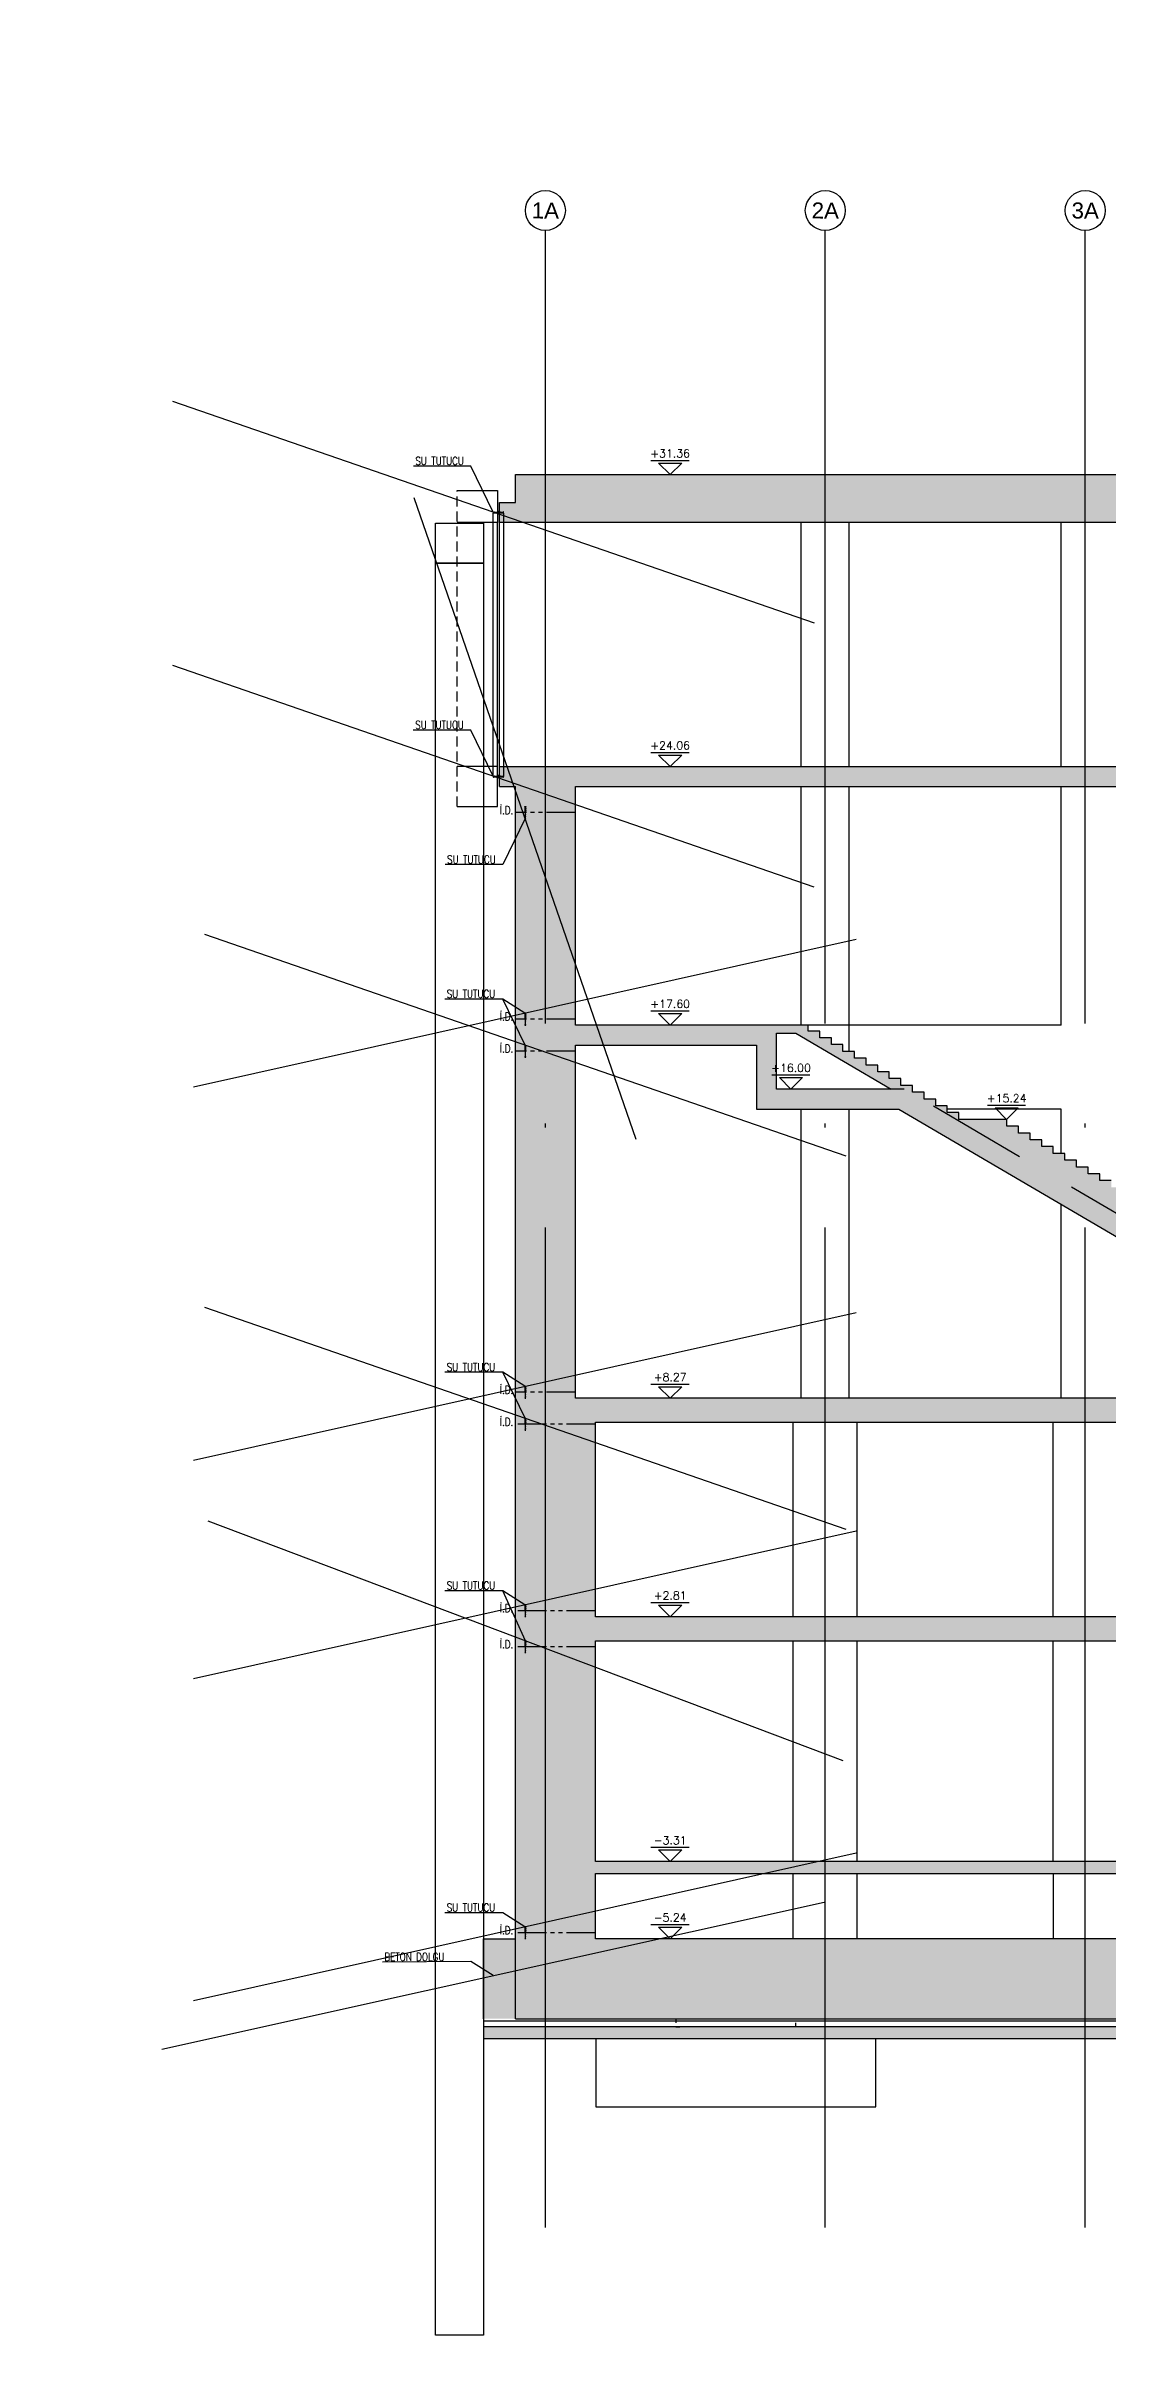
# Model space of a CAD drawing. Header units: millimetres. Extents: x 400408 to 401363, y 4543987 to 4544157.
# Drawn here: x 401130.3 to 401156.8, y 4544014.8 to 4544072 of the extents above; entities that cross this region are included whole.
import ezdxf
from ezdxf.enums import TextEntityAlignment as Align

# ---------------------------------------------------------------- set-up
doc = ezdxf.new("R2010")
doc.units = ezdxf.units.MM
for name, pattern in [('ACAD_ISO05W100', [33, 24, -3, 0, -3, 0, -3]), ('AKS', [3, 2.5, -0.25, 0, -0.25]), ('CIZGI', [0.4, 0.25, -0.15]), ('CONTINU', [0]), ('Dot', [4, 0, -4]), ('HIDDEN', [0.375, 0.25, -0.125]), ('UUC-ST-KAL-I05-101-U-000$0$ACAD_ISO05W100', [33, 24, -3, 0, -3, 0, -3])]:
    doc.linetypes.add(name, pattern=pattern)
for name, color, linetype in [('aks prota', 2, 'AKS'), ('caks prota', 4, 'Continuous'), ('görünüş prota', 4, 'Continuous'), ('inşaat derzi prota', 11, 'Continuous'), ('kesik prota', 2, 'CIZGI'), ('kesit prota', 1, 'Continuous'), ('kesit tarama prota', 252, 'Continuous'), ('kolon tarama prota', 252, 'Continuous'), ('kot prota', 4, 'Continuous'), ('not yazısı prota', 6, 'Continuous'), ('not çizgisi prota', 4, 'Continuous'), ('PRT-CST-rc_level', 6, 'Continuous'), ('PRT-CST-rc_levermark', 4, 'Continuous'), ('st_s_su tutucu', 2, 'Continuous'), ('st_s_ölçü', 4, 'Continuous'), ('taks prota', 7, 'Continuous'), ('UUC-ST-KAL-I05-101-U-000$0$st_s_su tutucu', 2, 'Continuous'), ('ölçü prota', 4, 'Continuous')]:
    doc.layers.add(name, color=color, linetype=linetype)
doc.layers.add('PRT-KD-kazik', color=172, linetype='Continuous', lineweight=25)
doc.styles.add('OLCU', font='romanstw.shx')
doc.styles.add('TAKS', font='Arial Unicode.ttf')
doc.styles.add('TSIMPLEX', font='romanstw.shx')
doc.dimstyles.new('1-50', dxfattribs={"dimtxt": 10, "dimasz": 4, "dimexe": 4, "dimexo": 8, "dimgap": 4, "dimtad": 1, "dimdec": 1, "dimrnd": 0.05, "dimzin": 9, "dimdsep": 46, "dimtxsty": 'OLCU', "dimblk1": 'OBLIQUE', "dimblk2": 'OBLIQUE', "dimsah": 1, "dimcen": 2, "dimdle": 4, "dimclrd": 4, "dimclre": 4, "dimclrt": 3, "dimadec": 1, "dimazin": 0, "dimtfac": 1, "dimtdec": 1, "dimtix": 1, "dimtmove": 2, "dimatfit": 3, "dimldrblk": 'OBLIQUE', "dimfxl": 1, "dimtvp": 1, "dimtolj": 1, "dimtzin": 1, "dimarcsym": 0})

# ---------------------------------------------------------------- blocks, each defined once
blk = doc.blocks.new('KOTK5')
at = {"layer": 'PRT-CST-rc_levermark'}
blk.add_line((217, 160), (-213, 160), dxfattribs=at)
blk.add_lwpolyline([(130, 130), (-130, 130), (0, 0)], close=True, dxfattribs=at)
at = {"layer": 'PRT-CST-rc_level', "style": 'OLCU'}
blk.add_attdef('000.00', text='', height=90, dxfattribs=at).set_placement((0, 193), align=Align.CENTER)
blk = doc.blocks.new('_Oblique')
at = {"layer": 'st_s_ölçü', "lineweight": -2}
blk.add_line((-0.5, -0.5), (0.5, 0.5), dxfattribs=at)
blk = doc.blocks.new('D')
at = {"layer": 'st_s_su tutucu', "linetype": 'CONTINU', "ltscale": 0.2}
for p, q in [((-39988, 52508), (-39993, 52508)), ((-39993, 52508), (-39993, 52507)), ((-39993, 52507), (-39991, 52506)), ((-39993, 52449), (-39991, 52450)), ((-39993, 52448), (-39993, 52449)), ((-39988, 52448), (-39993, 52448)), ((-39991, 52499), (-39992, 52499)), ((-39992, 52499), (-39992, 52498)), ((-39992, 52498), (-39991, 52498)), ((-39991, 52489), (-39992, 52489)), ((-39992, 52489), (-39992, 52488)), ((-39992, 52488), (-39991, 52488)), ((-39991, 52479), (-39992, 52479)), ((-39992, 52479), (-39992, 52478)), ((-39992, 52478), (-39991, 52478)), ((-39992, 52468), (-39992, 52469)), ((-39992, 52469), (-39991, 52469)), ((-39991, 52468), (-39992, 52468)), ((-39992, 52458), (-39992, 52459)), ((-39992, 52459), (-39991, 52459)), ((-39991, 52458), (-39992, 52458)), ((-39991, 52506), (-39991, 52499)), ((-39991, 52498), (-39991, 52489)), ((-39991, 52488), (-39991, 52479)), ((-39991, 52469), (-39991, 52478)), ((-39991, 52459), (-39991, 52468)), ((-39991, 52450), (-39991, 52458)), ((-39990, 52506), (-39988, 52507)), ((-39990, 52499), (-39990, 52506)), ((-39989, 52499), (-39990, 52499)), ((-39990, 52489), (-39990, 52498)), ((-39990, 52498), (-39989, 52498)), ((-39989, 52489), (-39990, 52489)), ((-39990, 52479), (-39990, 52488)), ((-39990, 52488), (-39989, 52488)), ((-39989, 52479), (-39990, 52479)), ((-39990, 52478), (-39989, 52478)), ((-39990, 52478), (-39990, 52469)), ((-39990, 52469), (-39989, 52469)), ((-39989, 52468), (-39990, 52468)), ((-39990, 52468), (-39990, 52459)), ((-39990, 52459), (-39989, 52459)), ((-39989, 52458), (-39990, 52458)), ((-39990, 52458), (-39990, 52450)), ((-39990, 52450), (-39988, 52449)), ((-39989, 52498), (-39989, 52499)), ((-39989, 52488), (-39989, 52489)), ((-39989, 52478), (-39989, 52479)), ((-39989, 52469), (-39989, 52468)), ((-39989, 52459), (-39989, 52458)), ((-39988, 52507), (-39988, 52508)), ((-39988, 52449), (-39988, 52448))]:
    blk.add_line(p, q, dxfattribs=at)

msp = doc.modelspace()

# ---------------------------------------------------------------- hatches: boundary and pattern name
at = {"layer": 'kesit tarama prota'}
h = msp.add_hatch(color=256, dxfattribs=at)
h.dxf.hatch_style = 1
h.paths.add_polyline_path([(401142.022, 4544061.297), (401142.022, 4544060.597), (401141.622, 4544060.597), (401141.622, 4544060.097), (401200.091, 4544060.097), (401200.091, 4544061.297)])
h = msp.add_hatch(color=256, dxfattribs=at)
h.dxf.hatch_style = 1
h.paths.add_polyline_path([(401144.022, 4544037.607), (401158.422, 4544037.607), (401158.422, 4544038.207), (401143.522, 4544038.207), (401143.522, 4544047.037), (401148.055, 4544047.037), (401148.055, 4544045.437), (401151.611, 4544045.437), (401163.945, 4544038.207), (401160.622, 4544038.207), (401160.622, 4544037.607), (401162.672, 4544037.607), (401162.672, 4544037.205), (401165.119, 4544037.206), (401165.119, 4544038.207), (401164.933, 4544038.207), (401163.053, 4544039.31), (401163.053, 4544040.217), (401163.908, 4544040.217), (401166.775, 4544038.536), (401166.775, 4544038.206), (401166.64, 4544038.206), (401166.64, 4544037.707), (401178.695, 4544030.747), (401182.768, 4544030.747), (401182.768, 4544032.147), (401184.622, 4544032.147), (401184.622, 4544032.747), (401179.133, 4544032.747), (401179.133, 4544032.547), (401178.833, 4544032.547), (401178.833, 4544032.937), (401178.543, 4544032.937), (401178.543, 4544033.107), (401178.253, 4544033.107), (401178.253, 4544033.277), (401177.963, 4544033.277), (401177.963, 4544033.447), (401177.673, 4544033.447), (401177.673, 4544033.617), (401177.383, 4544033.617), (401177.383, 4544033.787), (401177.093, 4544033.787), (401177.093, 4544033.957), (401176.803, 4544033.957), (401176.803, 4544034.127), (401176.513, 4544034.127), (401176.513, 4544034.297), (401176.223, 4544034.297), (401176.223, 4544034.467), (401175.933, 4544034.467), (401175.933, 4544034.637), (401175.643, 4544034.637), (401175.643, 4544034.807), (401175.353, 4544034.807), (401175.353, 4544034.977), (401175.063, 4544034.977), (401175.063, 4544035.147), (401174.773, 4544035.147), (401174.773, 4544035.317), (401173.573, 4544035.317), (401173.573, 4544035.487), (401173.283, 4544035.487), (401173.283, 4544035.657), (401172.993, 4544035.657), (401172.993, 4544035.827), (401172.703, 4544035.827), (401172.703, 4544035.997), (401172.413, 4544035.997), (401172.413, 4544036.167), (401172.123, 4544036.167), (401172.123, 4544036.337), (401171.833, 4544036.337), (401171.833, 4544036.507), (401171.543, 4544036.507), (401171.543, 4544036.677), (401171.253, 4544036.677), (401171.253, 4544036.847), (401170.963, 4544036.847), (401170.963, 4544037.017), (401170.673, 4544037.017), (401170.673, 4544037.187), (401170.383, 4544037.187), (401170.383, 4544037.357), (401170.093, 4544037.357), (401170.093, 4544037.527), (401169.803, 4544037.527), (401169.803, 4544037.697), (401169.513, 4544037.697), (401169.513, 4544037.867), (401168.313, 4544037.867), (401168.313, 4544038.037), (401168.023, 4544038.037), (401168.023, 4544038.207), (401167.733, 4544038.207), (401167.733, 4544038.377), (401167.443, 4544038.377), (401167.443, 4544038.547), (401167.153, 4544038.547), (401167.153, 4544038.717), (401166.863, 4544038.717), (401166.863, 4544038.887), (401166.573, 4544038.887), (401166.573, 4544039.057), (401166.283, 4544039.057), (401166.283, 4544039.227), (401165.993, 4544039.227), (401165.993, 4544039.397), (401165.703, 4544039.397), (401165.703, 4544039.567), (401165.413, 4544039.567), (401165.413, 4544039.737), (401165.123, 4544039.737), (401165.123, 4544039.907), (401164.833, 4544039.907), (401164.833, 4544040.077), (401164.543, 4544040.077), (401164.543, 4544040.247), (401164.253, 4544040.247), (401164.253, 4544040.417), (401163.053, 4544040.417), (401163.053, 4544040.587), (401162.763, 4544040.587), (401162.763, 4544040.757), (401162.473, 4544040.757), (401162.473, 4544040.927), (401162.183, 4544040.927), (401162.183, 4544041.097), (401161.893, 4544041.097), (401161.893, 4544041.267), (401161.603, 4544041.267), (401161.603, 4544041.437), (401161.313, 4544041.437), (401161.313, 4544041.607), (401161.023, 4544041.607), (401161.023, 4544041.777), (401160.733, 4544041.777), (401160.733, 4544041.947), (401160.443, 4544041.947), (401160.443, 4544042.117), (401160.153, 4544042.117), (401160.153, 4544042.287), (401159.863, 4544042.287), (401159.863, 4544042.457), (401159.573, 4544042.457), (401159.573, 4544042.627), (401159.283, 4544042.627), (401159.283, 4544042.797), (401158.083, 4544042.797), (401158.083, 4544042.967), (401157.793, 4544042.967), (401157.793, 4544043.137), (401157.503, 4544043.137), (401157.503, 4544043.307), (401157.213, 4544043.307), (401157.213, 4544043.477), (401156.923, 4544043.477), (401156.923, 4544043.647), (401156.633, 4544043.647), (401156.633, 4544043.817), (401156.343, 4544043.817), (401156.343, 4544043.987), (401156.053, 4544043.987), (401156.053, 4544044.157), (401155.763, 4544044.157), (401155.763, 4544044.327), (401155.473, 4544044.327), (401155.473, 4544044.497), (401155.183, 4544044.497), (401155.183, 4544044.667), (401154.893, 4544044.667), (401154.893, 4544044.837), (401154.603, 4544044.837), (401154.603, 4544045.007), (401154.313, 4544045.007), (401154.313, 4544045.177), (401153.113, 4544045.177), (401153.113, 4544045.347), (401152.823, 4544045.347), (401152.823, 4544045.517), (401152.533, 4544045.517), (401152.533, 4544045.687), (401152.243, 4544045.687), (401152.243, 4544045.857), (401151.953, 4544045.857), (401151.953, 4544046.027), (401151.663, 4544046.027), (401151.663, 4544046.197), (401151.373, 4544046.197), (401151.373, 4544046.367), (401151.083, 4544046.367), (401151.083, 4544046.537), (401150.793, 4544046.537), (401150.793, 4544046.707), (401150.503, 4544046.707), (401150.503, 4544046.877), (401150.213, 4544046.877), (401150.213, 4544047.047), (401149.923, 4544047.047), (401149.923, 4544047.217), (401149.633, 4544047.217), (401149.633, 4544047.387), (401149.343, 4544047.387), (401149.343, 4544047.537), (401143.522, 4544047.537), (401143.522, 4544053.497), (401158.422, 4544053.497), (401158.422, 4544053.997), (401141.622, 4544053.997), (401141.622, 4544053.497), (401142.022, 4544053.497), (401142.022, 4544022.697), (401157.922, 4544022.697), (401157.922, 4544024.697), (401144.022, 4544024.697), (401144.022, 4544026.327), (401176.364, 4544026.327), (401176.364, 4544024.697), (401176.864, 4544024.697), (401176.864, 4544026.635), (401174.968, 4544027.73), (401174.968, 4544028.487), (401175.823, 4544028.487), (401179.058, 4544026.591), (401179.058, 4544024.697), (401179.358, 4544024.697), (401179.358, 4544026.227), (401179.853, 4544026.227), (401179.853, 4544026.427), (401182.164, 4544026.427), (401182.164, 4544024.697), (401179.422, 4544024.697), (401179.422, 4544022.697), (401184.122, 4544022.697), (401184.122, 4544024.697), (401182.464, 4544024.697), (401182.464, 4544026.327), (401200.091, 4544026.327), (401200.091, 4544026.627), (401179.653, 4544026.627), (401179.653, 4544026.427), (401179.358, 4544026.427), (401179.358, 4544026.817), (401179.068, 4544026.817), (401179.068, 4544026.987), (401178.778, 4544026.987), (401178.778, 4544027.157), (401178.488, 4544027.157), (401178.488, 4544027.327), (401178.198, 4544027.327), (401178.198, 4544027.497), (401177.908, 4544027.497), (401177.908, 4544027.667), (401177.618, 4544027.667), (401177.618, 4544027.837), (401177.328, 4544027.837), (401177.328, 4544028.007), (401177.038, 4544028.007), (401177.038, 4544028.177), (401176.748, 4544028.177), (401176.748, 4544028.347), (401176.458, 4544028.347), (401176.458, 4544028.517), (401176.168, 4544028.517), (401176.168, 4544028.687), (401174.968, 4544028.687), (401174.968, 4544028.857), (401174.678, 4544028.857), (401174.678, 4544029.027), (401174.388, 4544029.027), (401174.388, 4544029.197), (401174.098, 4544029.197), (401174.098, 4544029.367), (401173.808, 4544029.367), (401173.808, 4544029.537), (401173.518, 4544029.537), (401173.518, 4544029.707), (401173.228, 4544029.707), (401173.228, 4544029.877), (401172.938, 4544029.877), (401172.938, 4544030.047), (401172.648, 4544030.047), (401172.648, 4544030.217), (401172.358, 4544030.217), (401172.358, 4544030.387), (401172.068, 4544030.387), (401172.068, 4544030.557), (401171.778, 4544030.557), (401171.778, 4544030.727), (401170.578, 4544030.727), (401170.578, 4544030.897), (401170.288, 4544030.897), (401170.288, 4544031.067), (401169.998, 4544031.067), (401169.998, 4544031.237), (401169.708, 4544031.237), (401169.708, 4544031.407), (401169.418, 4544031.407), (401169.418, 4544031.577), (401169.128, 4544031.577), (401169.128, 4544031.747), (401168.838, 4544031.747), (401168.838, 4544031.917), (401168.548, 4544031.917), (401168.548, 4544032.087), (401168.258, 4544032.087), (401168.258, 4544032.257), (401167.968, 4544032.257), (401167.968, 4544032.427), (401167.678, 4544032.427), (401167.678, 4544032.597), (401167.388, 4544032.597), (401167.388, 4544032.747), (401160.622, 4544032.747), (401160.622, 4544032.147), (401164.421, 4544032.147), (401164.421, 4544030.747), (401168.741, 4544030.747), (401175.877, 4544026.627), (401144.022, 4544026.627), (401144.022, 4544032.147), (401158.422, 4544032.147), (401158.422, 4544032.747), (401144.022, 4544032.747)])
h.paths.add_polyline_path([(401148.555, 4544045.937), (401148.555, 4544047.337), (401149.032, 4544047.337), (401151.421, 4544045.937)], flags=16)
h.paths.add_polyline_path([(401158.083, 4544042.223), (401158.083, 4544042.597), (401158.938, 4544042.597), (401162.753, 4544040.361), (401162.753, 4544039.485)], flags=16)
h.paths.add_polyline_path([(401165.021, 4544032.547), (401167.077, 4544032.547), (401168.875, 4544031.493), (401168.875, 4544031.247), (401165.021, 4544031.247)], flags=16)
h.paths.add_polyline_path([(401168.303, 4544037.325), (401168.303, 4544037.667), (401169.168, 4544037.667), (401173.273, 4544035.261), (401173.273, 4544034.455)], flags=16)
h.paths.add_polyline_path([(401170.578, 4544030.527), (401171.433, 4544030.527), (401174.668, 4544028.631), (401174.668, 4544027.903), (401170.578, 4544030.264)], flags=16)
h.paths.add_polyline_path([(401173.573, 4544035.117), (401174.428, 4544035.117), (401178.533, 4544032.711), (401178.533, 4544031.418), (401173.573, 4544034.282)], flags=16)
h.paths.add_polyline_path([(401178.833, 4544032.347), (401179.333, 4544032.347), (401179.333, 4544032.547), (401182.168, 4544032.547), (401182.168, 4544031.247), (401178.833, 4544031.247)], flags=16)
h = msp.add_hatch(color=256, dxfattribs=at)
h.dxf.hatch_style = 1
h.paths.add_polyline_path([(401142.022, 4544024.697), (401141.222, 4544024.697), (401141.222, 4544022.697), (401142.022, 4544022.697)])
h = msp.add_hatch(dxfattribs=at)
h.set_pattern_fill('AR-CONC', color=253, scale=0.001)
h.set_pattern_definition([(50, (401021.49038, 4544181.43771), (0.18218467, -0.01593909), [0.01905, -0.20955]), (355, (401021.49038, 4544181.43771), (-0.03524342, 0.19105685), [0.01524, -0.16764058]), (100.451445, (401021.50556, 4544181.43638), (0.14694125, 0.17511775), [0.01619001, -0.17809024]), (46.1842, (401021.49038, 4544181.4885), (0.27107904, -0.04204233), [0.028575, -0.314325]), (96.63556, (401021.51297, 4544181.485), (0.23740413, 0.24742612), [0.02428502, -0.2671356]), (351.18415, (401021.49038, 4544181.4885), (0.23740413, 0.24742612), [0.02285997, -0.25145973]), (21, (401021.51578, 4544181.47581), (0.15161439, -0.1022652), [0.01905, -0.20955]), (326, (401021.51578, 4544181.47581), (0.06180203, 0.18418797), [0.01524, -0.16764]), (71.451445, (401021.52841, 4544181.46729), (0.21341642, 0.08192277), [0.01619001, -0.17808994]), (37.5, (401021.49038, 4544181.43771), (0.003088603, 0.084555039), [0, -0.165608, 0, -0.17018, 0, -0.168275]), (7.5, (401021.49038, 4544181.43771), (0.066819663, 0.100180575), [0, -0.097028, 0, -0.161798, 0, -0.064135]), (327.5, (401021.433736, 4544181.43771), (0.135590595, -0.005728744), [0, -0.0635, 0, -0.19812, 0, -0.26289]), (317.5, (401021.40834, 4544181.43771), (0.14812918, 0.02542649), [0, -0.08255, 0, -0.131572, 0, -0.18669])])
h.paths.add_polyline_path([(401189.214, 4544022.497), (401141.222, 4544022.497), (401141.222, 4544022.197), (401188.914, 4544022.197), (401188.914, 4544021.647), (401200.091, 4544021.647), (401200.091, 4544021.947), (401189.214, 4544021.947)])

# ---------------------------------------------------------------- linework, layer by layer
at = {"layer": 'aks prota', "ltscale": 10}
for p, q in [((401142.772, 4544017.475), (401142.772, 4544067.398)), ((401149.772, 4544017.475), (401149.772, 4544067.398)), ((401156.272, 4544017.475), (401156.272, 4544067.398))]:
    msp.add_line(p, q, dxfattribs=at)
at = {"layer": 'caks prota', "ltscale": 0.05}
for centre in [(401142.772, 4544067.898), (401149.772, 4544067.898), (401156.272, 4544067.898)]:
    msp.add_circle(centre, 0.5, dxfattribs=at)
at = {"layer": 'görünüş prota'}
for p, q in [((401149.172, 4544053.997), (401149.172, 4544060.097)), ((401150.372, 4544053.997), (401150.372, 4544060.097)), ((401155.672, 4544053.997), (401155.672, 4544060.097)), ((401149.172, 4544047.537), (401149.172, 4544053.497)), ((401150.372, 4544046.877), (401150.372, 4544053.497)), ((401155.672, 4544047.537), (401155.672, 4544053.497)), ((401149.172, 4544038.207), (401149.172, 4544045.437)), ((401150.372, 4544038.207), (401150.372, 4544045.437)), ((401155.672, 4544038.207), (401155.672, 4544043.057)), ((401148.972, 4544032.747), (401148.972, 4544037.607)), ((401150.572, 4544032.747), (401150.572, 4544037.607)), ((401155.472, 4544032.747), (401155.472, 4544037.607)), ((401148.972, 4544026.627), (401148.972, 4544032.147)), ((401150.572, 4544026.627), (401150.572, 4544032.147)), ((401155.472, 4544026.627), (401155.472, 4544032.147)), ((401148.972, 4544024.697), (401148.972, 4544026.327)), ((401150.572, 4544024.697), (401150.572, 4544026.327)), ((401155.472, 4544026.327), (401155.472, 4544024.697))]:
    msp.add_line(p, q, dxfattribs=at)
for points in [[(401141.622, 4544053.997), (401141.622, 4544060.097)], [(401155.672, 4544047.537), (401149.343, 4544047.537)], [(401155.672, 4544044.327), (401155.672, 4544045.437), (401152.823, 4544045.437)], [(401200.091, 4544021.947), (401189.214, 4544021.947), (401189.214, 4544022.497), (401141.222, 4544022.497)], [(401200.091, 4544021.647), (401188.914, 4544021.647), (401188.914, 4544022.197), (401141.222, 4544022.197)], [(401144.038, 4544022.197), (401144.038, 4544020.497), (401151.038, 4544020.497), (401151.038, 4544022.197)]]:
    msp.add_lwpolyline(points, dxfattribs=at)
at = {"layer": 'görünüş prota', "color": 4, "linetype": 'Dot'}
msp.add_lwpolyline([(401146.038, 4544022.697), (401146.038, 4544022.497), (401149.038, 4544022.497), (401149.038, 4544022.697)], dxfattribs=at)
at = {"layer": 'inşaat derzi prota', "linetype": 'ACAD_ISO05W100', "ltscale": 0.03}
for points in [[(401143.522, 4544052.847), (401142.022, 4544052.847)], [(401143.522, 4544047.687), (401142.022, 4544047.687)], [(401143.522, 4544046.887), (401142.022, 4544046.887)], [(401143.522, 4544038.357), (401142.022, 4544038.357)], [(401144.022, 4544037.557), (401142.022, 4544037.557)], [(401144.022, 4544032.897), (401142.022, 4544032.897)], [(401144.022, 4544031.997), (401142.022, 4544031.997)], [(401144.022, 4544024.847), (401142.022, 4544024.847)]]:
    msp.add_lwpolyline(points, dxfattribs=at)
at = {"layer": 'kesik prota', "ltscale": 10}
msp.add_lwpolyline([(401158.083, 4544042.223), (401151.747, 4544045.937), (401151.421, 4544045.937)], dxfattribs=at)
at = {"layer": 'kesit prota', "color": 1}
for p, q in [((401142.022, 4544061.297), (401200.091, 4544061.297)), ((401141.622, 4544053.497), (401141.622, 4544053.997)), ((401141.622, 4544053.997), (401158.422, 4544053.997)), ((401141.622, 4544053.497), (401142.022, 4544053.497)), ((401142.022, 4544022.697), (401142.022, 4544053.497)), ((401143.522, 4544053.497), (401158.422, 4544053.497)), ((401144.022, 4544024.697), (401144.022, 4544026.327))]:
    msp.add_line(p, q, dxfattribs=at)
at = {"layer": 'kesit prota'}
msp.add_lwpolyline([(401200.091, 4544060.097), (401141.622, 4544060.097), (401141.622, 4544060.597), (401142.022, 4544060.597), (401142.022, 4544061.297)], dxfattribs=at)
at = {"layer": 'kesit prota', "color": 1}
for points in [[(401156.923, 4544043.647), (401156.633, 4544043.647), (401156.633, 4544043.817), (401156.343, 4544043.817), (401156.343, 4544043.987), (401156.053, 4544043.987), (401156.053, 4544044.157), (401155.763, 4544044.157), (401155.763, 4544044.327), (401155.473, 4544044.327), (401155.473, 4544044.497), (401155.183, 4544044.497), (401155.183, 4544044.667), (401154.893, 4544044.667), (401154.893, 4544044.837), (401154.603, 4544044.837), (401154.603, 4544045.007), (401154.313, 4544045.007), (401154.313, 4544045.177), (401153.113, 4544045.177), (401153.113, 4544045.347), (401152.823, 4544045.347), (401152.823, 4544045.517), (401152.533, 4544045.517), (401152.533, 4544045.687), (401152.243, 4544045.687), (401152.243, 4544045.857), (401151.953, 4544045.857), (401151.953, 4544046.027), (401151.663, 4544046.027), (401151.663, 4544046.197), (401151.373, 4544046.197), (401151.373, 4544046.367), (401151.083, 4544046.367), (401151.083, 4544046.537), (401150.793, 4544046.537), (401150.793, 4544046.707), (401150.503, 4544046.707), (401150.503, 4544046.877), (401150.213, 4544046.877), (401150.213, 4544047.047), (401149.923, 4544047.047), (401149.923, 4544047.217), (401149.633, 4544047.217), (401149.633, 4544047.387), (401149.343, 4544047.387), (401149.343, 4544047.537), (401143.522, 4544047.537), (401143.522, 4544053.497)], [(401143.522, 4544038.207), (401143.522, 4544047.037), (401148.055, 4544047.037), (401148.055, 4544045.437), (401151.611, 4544045.437), (401163.945, 4544038.207), (401160.622, 4544038.207), (401160.622, 4544037.607), (401162.672, 4544037.607), (401162.672, 4544037.205), (401165.119, 4544037.206)], [(401144.022, 4544032.747), (401144.022, 4544037.607), (401158.422, 4544037.607), (401158.422, 4544038.207), (401143.522, 4544038.207)], [(401158.422, 4544032.747), (401144.022, 4544032.747)], [(401175.877, 4544026.627), (401144.022, 4544026.627), (401144.022, 4544032.147), (401158.422, 4544032.147)], [(401144.022, 4544026.327), (401176.364, 4544026.327), (401176.364, 4544024.697)], [(401141.222, 4544022.697), (401141.222, 4544022.697), (401141.222, 4544024.697), (401142.022, 4544024.697)], [(401142.022, 4544022.697), (401157.922, 4544022.697), (401157.922, 4544024.697), (401144.022, 4544024.697)]]:
    msp.add_lwpolyline(points, dxfattribs=at)
at = {"layer": 'kesit prota'}
msp.add_lwpolyline([(401151.421, 4544045.937), (401148.555, 4544045.937), (401148.555, 4544047.337), (401149.032, 4544047.337)], close=True, dxfattribs=at)
at = {"layer": 'kolon tarama prota'}
for points in [[(401140.57, 4544060.897), (401141.572, 4544060.897), (401141.572, 4544060.097), (401140.57, 4544060.097)], [(401141.572, 4544053.997), (401141.572, 4544060.097)], [(401140.57, 4544052.997), (401141.572, 4544052.997), (401141.572, 4544053.997), (401140.57, 4544053.997)]]:
    msp.add_lwpolyline(points, dxfattribs=at)
at = {"layer": 'kolon tarama prota', "linetype": 'HIDDEN'}
msp.add_lwpolyline([(401140.57, 4544052.997), (401140.57, 4544060.897)], dxfattribs=at)
at = {"layer": 'PRT-KD-kazik', "color": 3}
for points in [[(401140.022, 4544060.085), (401141.222, 4544060.085), (401141.222, 4544059.085), (401140.022, 4544059.085)], [(401140.022, 4544059.085), (401141.222, 4544059.085), (401141.222, 4544014.785), (401140.022, 4544014.785)]]:
    msp.add_lwpolyline(points, close=True, dxfattribs=at)
at = {"layer": 'UUC-ST-KAL-I05-101-U-000$0$st_s_su tutucu', "linetype": 'UUC-ST-KAL-I05-101-U-000$0$ACAD_ISO05W100', "ltscale": 0.05}
for points in [[(401141.578, 4544060.367, -0.57735), (401141.579, 4544060.37), (401141.614, 4544060.37, -0.57735), (401141.616, 4544060.367), (401141.604, 4544060.347, 0.57735), (401141.605, 4544060.344), (401141.651, 4544060.344), (401141.651, 4544060.338), (401141.655, 4544060.338), (401141.655, 4544060.344), (401141.688, 4544060.344), (401141.688, 4544060.339), (401141.692, 4544060.339), (401141.692, 4544060.344), (401141.713, 4544060.344), (401141.722, 4544060.331), (401141.727, 4544060.331), (401141.727, 4544060.363), (401141.721, 4544060.363), (401141.713, 4544060.35), (401141.692, 4544060.35), (401141.692, 4544060.355), (401141.688, 4544060.355), (401141.688, 4544060.35), (401141.655, 4544060.349), (401141.655, 4544060.355), (401141.651, 4544060.355), (401141.651, 4544060.349), (401141.613, 4544060.349, -0.57735), (401141.612, 4544060.352), (401141.623, 4544060.372, 0.57735), (401141.622, 4544060.374), (401141.572, 4544060.374, 0.57735), (401141.57, 4544060.371), (401141.581, 4544060.352, -0.57735), (401141.58, 4544060.349), (401141.542, 4544060.349), (401141.542, 4544060.355), (401141.538, 4544060.355), (401141.538, 4544060.349), (401141.505, 4544060.349), (401141.505, 4544060.355), (401141.501, 4544060.355), (401141.501, 4544060.349), (401141.481, 4544060.349), (401141.472, 4544060.362), (401141.467, 4544060.362), (401141.467, 4544060.331), (401141.472, 4544060.331), (401141.481, 4544060.344), (401141.501, 4544060.344), (401141.501, 4544060.338), (401141.505, 4544060.338), (401141.505, 4544060.344), (401141.538, 4544060.344), (401141.538, 4544060.338), (401141.542, 4544060.338), (401141.542, 4544060.344), (401141.588, 4544060.344, 0.57735), (401141.59, 4544060.347)], [(401141.578, 4544053.767, -0.57735), (401141.579, 4544053.77), (401141.614, 4544053.77, -0.57735), (401141.616, 4544053.767), (401141.604, 4544053.747, 0.57735), (401141.605, 4544053.744), (401141.651, 4544053.744), (401141.651, 4544053.738), (401141.655, 4544053.738), (401141.655, 4544053.744), (401141.688, 4544053.744), (401141.688, 4544053.739), (401141.692, 4544053.739), (401141.692, 4544053.744), (401141.713, 4544053.744), (401141.721, 4544053.731), (401141.727, 4544053.731), (401141.727, 4544053.763), (401141.721, 4544053.763), (401141.713, 4544053.75), (401141.692, 4544053.75), (401141.692, 4544053.755), (401141.688, 4544053.755), (401141.688, 4544053.75), (401141.655, 4544053.749), (401141.655, 4544053.755), (401141.651, 4544053.755), (401141.651, 4544053.749), (401141.613, 4544053.749, -0.57735), (401141.612, 4544053.752), (401141.623, 4544053.772, 0.57735), (401141.622, 4544053.774), (401141.572, 4544053.774, 0.57735), (401141.57, 4544053.771), (401141.581, 4544053.752, -0.57735), (401141.58, 4544053.749), (401141.542, 4544053.749), (401141.542, 4544053.755), (401141.538, 4544053.755), (401141.538, 4544053.749), (401141.505, 4544053.749), (401141.505, 4544053.755), (401141.501, 4544053.755), (401141.501, 4544053.749), (401141.48, 4544053.749), (401141.472, 4544053.762), (401141.467, 4544053.762), (401141.467, 4544053.731), (401141.472, 4544053.731), (401141.481, 4544053.744), (401141.501, 4544053.744), (401141.501, 4544053.738), (401141.505, 4544053.738), (401141.505, 4544053.744), (401141.538, 4544053.744), (401141.538, 4544053.738), (401141.542, 4544053.738), (401141.542, 4544053.744), (401141.588, 4544053.744, 0.57735), (401141.589, 4544053.747)]]:
    msp.add_lwpolyline(points, format="xyb", close=True, dxfattribs=at)
at = {"layer": 'UUC-ST-KAL-I05-101-U-000$0$st_s_su tutucu', "linetype": 'UUC-ST-KAL-I05-101-U-000$0$ACAD_ISO05W100'}
for points in [[(401141.467, 4544053.762), (401141.467, 4544060.331)], [(401141.727, 4544060.331), (401141.727, 4544053.747)]]:
    msp.add_lwpolyline(points, dxfattribs=at)
at = {"layer": 'ölçü prota'}
msp.add_lwpolyline([(401141.222, 4544022.647), (401189.364, 4544022.647), (401189.364, 4544022.097), (401200.091, 4544022.097)], dxfattribs=at)

# ---------------------------------------------------------------- block references
at = {"layer": 'kot prota', "linetype": 'CONTINU', "ltscale": 0.1}
ref = msp.add_blockref('KOTK5', (401145.892, 4544061.297), dxfattribs=dict(at, xscale=-0.002222222222222222, yscale=0.002222222222222222, zscale=0.002222222222222222))
ref.add_attrib('000.00', '+31.36', dxfattribs={"layer": 'PRT-CST-rc_level', "height": 0.2, "style": 'OLCU'}).set_placement((401145.892, 4544061.726), align=Align.CENTER)
ref = msp.add_blockref('KOTK5', (401145.892, 4544053.997), dxfattribs=dict(at, xscale=-0.002222222222222222, yscale=0.002222222222222222, zscale=0.002222222222222222))
ref.add_attrib('000.00', '+24.06', dxfattribs={"layer": 'PRT-CST-rc_level', "height": 0.2, "style": 'OLCU'}).set_placement((401145.892, 4544054.426), align=Align.CENTER)
ref = msp.add_blockref('KOTK5', (401145.892, 4544047.537), dxfattribs=dict(at, xscale=-0.002222222222222222, yscale=0.002222222222222222, zscale=0.002222222222222222))
ref.add_attrib('000.00', '+17.60', dxfattribs={"layer": 'PRT-CST-rc_level', "height": 0.2, "style": 'OLCU'}).set_placement((401145.892, 4544047.966), align=Align.CENTER)
ref = msp.add_blockref('KOTK5', (401148.914, 4544045.937), dxfattribs=dict(at, xscale=-0.002222222222222222, yscale=0.002222222222222222, zscale=0.002222222222222222))
ref.add_attrib('000.00', '+16.00', dxfattribs={"layer": 'PRT-CST-rc_level', "height": 0.2, "style": 'OLCU'}).set_placement((401148.914, 4544046.366), align=Align.CENTER)
ref = msp.add_blockref('KOTK5', (401154.307, 4544045.177), dxfattribs=dict(at, xscale=-0.002222222222222222, yscale=0.002222222222222222, zscale=0.002222222222222222))
ref.add_attrib('000.00', '+15.24', dxfattribs={"layer": 'PRT-CST-rc_level', "height": 0.2, "style": 'OLCU'}).set_placement((401154.307, 4544045.606), align=Align.CENTER)
ref = msp.add_blockref('KOTK5', (401145.892, 4544038.207), dxfattribs=dict(at, xscale=-0.002222222222222222, yscale=0.002222222222222222, zscale=0.002222222222222222))
ref.add_attrib('000.00', '+8.27', dxfattribs={"layer": 'PRT-CST-rc_level', "height": 0.2, "style": 'OLCU'}).set_placement((401145.892, 4544038.636), align=Align.CENTER)
ref = msp.add_blockref('KOTK5', (401145.892, 4544032.747), dxfattribs=dict(at, xscale=-0.002222222222222222, yscale=0.002222222222222222, zscale=0.002222222222222222))
ref.add_attrib('000.00', '+2.81', dxfattribs={"layer": 'PRT-CST-rc_level', "height": 0.2, "style": 'OLCU'}).set_placement((401145.892, 4544033.176), align=Align.CENTER)
ref = msp.add_blockref('KOTK5', (401145.892, 4544026.627), dxfattribs=dict(at, xscale=-0.002222222222222222, yscale=0.002222222222222222, zscale=0.002222222222222222))
ref.add_attrib('000.00', '-3.31', dxfattribs={"layer": 'PRT-CST-rc_level', "height": 0.2, "style": 'OLCU'}).set_placement((401145.892, 4544027.056), align=Align.CENTER)
ref = msp.add_blockref('KOTK5', (401145.892, 4544024.697), dxfattribs=dict(at, xscale=-0.002222222222222222, yscale=0.002222222222222222, zscale=0.002222222222222222))
ref.add_attrib('000.00', '-5.24', dxfattribs={"layer": 'PRT-CST-rc_level', "height": 0.2, "style": 'OLCU'}).set_placement((401145.892, 4544025.126), align=Align.CENTER)
at = {"layer": 'st_s_ölçü', "xscale": 0.004999999999999998, "yscale": 0.004999999999999998, "zscale": 0.004999999999999998, "rotation": 180}
for p in [(400942.32, 4544315.238), (400942.32, 4544310.078), (400942.32, 4544309.278), (400942.32, 4544300.748), (400942.32, 4544299.948), (400942.32, 4544295.288), (400942.32, 4544294.388), (400942.32, 4544287.238)]:
    msp.add_blockref('D', p, dxfattribs=at)

# ---------------------------------------------------------------- texts
at = {"layer": 'not yazısı prota', "ltscale": 0.05, "style": 'TSIMPLEX', "width": 0.8}
for p in [(401139.522, 4544061.538), (401139.518, 4544054.94)]:
    msp.add_text('SU TUTUCU', height=0.2, rotation=0, dxfattribs=at).set_placement(p)
for s, p in [('İ.D.', (401141.634, 4544052.808)), ('SU TUTUCU', (401140.317, 4544051.575)), ('SU TUTUCU', (401140.305, 4544048.215)), ('İ.D.', (401141.634, 4544047.648)), ('İ.D.', (401141.634, 4544046.848)), ('SU TUTUCU', (401140.305, 4544038.885)), ('İ.D.', (401141.634, 4544038.318)), ('İ.D.', (401141.634, 4544037.518)), ('SU TUTUCU', (401140.305, 4544033.425)), ('İ.D.', (401141.634, 4544032.858)), ('İ.D.', (401141.634, 4544031.958)), ('SU TUTUCU', (401140.305, 4544025.375)), ('İ.D.', (401141.634, 4544024.808)), ('BETON DOLGU', (401138.746, 4544024.142))]:
    msp.add_text(s, height=0.2, dxfattribs=at).set_placement(p)
at = {"layer": 'taks prota', "style": 'TAKS'}
for s, p in [('1A', (401142.772, 4544067.898)), ('2A', (401149.772, 4544067.898)), ('3A', (401156.272, 4544067.898))]:
    msp.add_text(s, height=0.4, rotation=359.5052, dxfattribs=at).set_placement(p, align=Align.MIDDLE_CENTER)

# ---------------------------------------------------------------- leaders
at = {"layer": 'not çizgisi prota'}
for points in [[(401141.471, 4544060.361), (401140.912, 4544061.511), (401139.474, 4544061.511)], [(401141.467, 4544053.762), (401140.908, 4544054.912), (401139.47, 4544054.912)], [(401142.266, 4544047.037), (401141.707, 4544048.187), (401140.269, 4544048.187)], [(401142.259, 4544047.836), (401141.707, 4544048.187), (401140.257, 4544048.187)], [(401142.266, 4544052.697), (401141.707, 4544051.547), (401140.269, 4544051.547)], [(401142.266, 4544037.707), (401141.707, 4544038.857), (401140.269, 4544038.857)], [(401142.259, 4544038.506), (401141.707, 4544038.857), (401140.257, 4544038.857)], [(401142.272, 4544032.147), (401141.707, 4544033.397), (401140.269, 4544033.397)], [(401142.259, 4544033.046), (401141.707, 4544033.397), (401140.257, 4544033.397)], [(401142.259, 4544024.996), (401141.707, 4544025.347), (401140.257, 4544025.347)], [(401141.463, 4544023.775), (401140.912, 4544024.126), (401138.698, 4544024.114)]]:
    msp.add_leader(points, dimstyle='1-50', override={"dimasz": 12, "dimgap": 4, "dimtad": 0}, dxfattribs=at)

doc.saveas('drawing.dxf')
